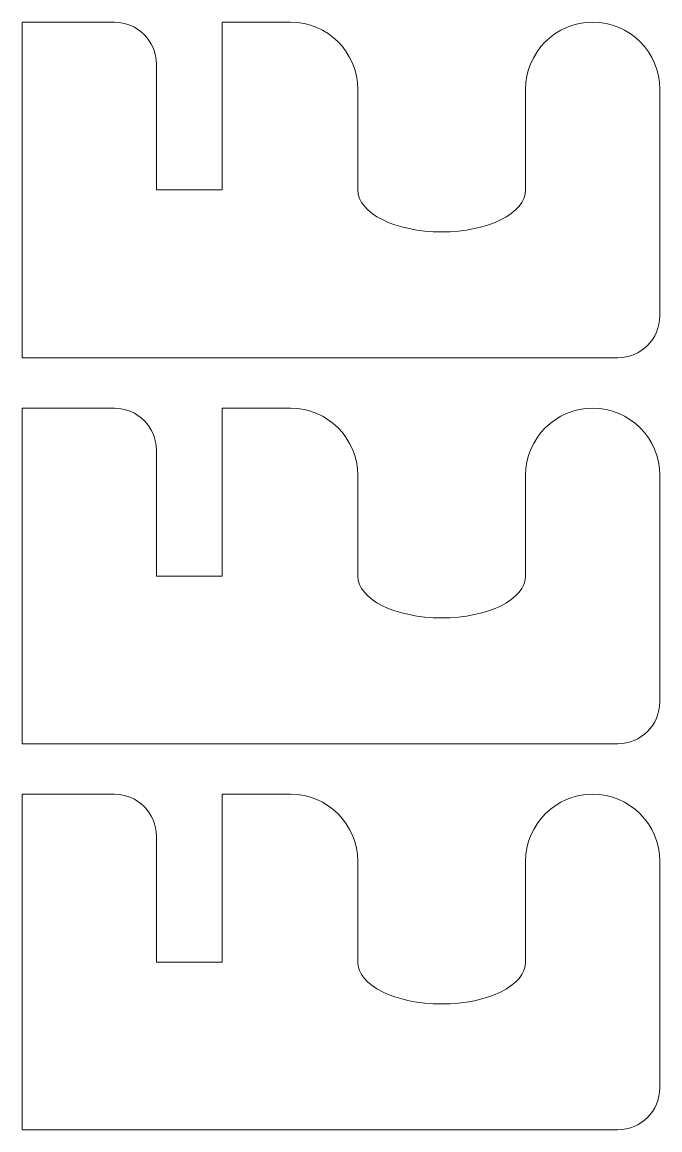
# Model space of a CAD drawing. Header units: centimetres. Extents: x -8.6 to 53, y -11.9 to 13.5.
# Drawn here: x 36.04 to 39.84, y -11.91 to -5.31 of the extents above; entities that cross this region are included whole.
import ezdxf

# ---------------------------------------------------------------- set-up
doc = ezdxf.new("R2010")
doc.units = ezdxf.units.CM
doc.header["$MEASUREMENT"] = 0
doc.layers.add('layer 2', color=7, linetype='Continuous')

msp = doc.modelspace()

# ---------------------------------------------------------------- linework, layer by layer
at = {"layer": 'layer 2', "color": 242, "lineweight": 9}
for points in [[(36.28539, -5.31327), (36.28539, -5.31327), (36.43539, -5.31327), (36.43539, -5.31327), (36.43539, -5.31327), (36.43539, -5.31327), (36.58539, -5.31327), (36.58539, -5.31327), (36.58539, -5.31327), (36.72309, -5.31327), (36.83539, -5.42558), (36.83539, -5.56327), (36.83539, -5.56327), (36.83539, -5.56327), (36.83539, -5.78262), (36.83539, -5.78262), (36.83539, -5.78262), (36.83539, -5.78262), (36.83539, -6.31327), (36.83539, -6.31327), (36.83539, -6.31327), (36.83539, -6.31327), (36.98539, -6.31327), (36.98539, -6.31327), (36.98539, -6.31327), (36.98539, -6.31327), (37.2267, -6.31327), (37.2267, -6.31327), (37.2267, -6.31327), (37.2267, -6.31327), (37.2267, -6.12857), (37.2267, -6.12857), (37.2267, -6.12857), (37.2267, -6.12857), (37.2267, -5.31327), (37.2267, -5.31327), (37.2267, -5.31327), (37.2267, -5.31327), (37.48539, -5.31327), (37.48539, -5.31327), (37.48539, -5.31327), (37.48539, -5.31327), (37.61801, -5.31327), (37.61801, -5.31327), (37.61801, -5.31327), (37.61801, -5.31327), (37.63539, -5.31327), (37.63539, -5.31327), (37.63539, -5.31327), (37.85539, -5.31327), (38.03539, -5.49327), (38.03539, -5.71327), (38.03539, -5.71327), (38.03539, -5.71327), (38.03539, -6.31327), (38.03539, -6.31327), (38.03539, -6.31327), (38.03539, -6.45134), (38.25925, -6.56327), (38.53539, -6.56327), (38.53539, -6.56327), (38.81153, -6.56327), (39.03539, -6.45134), (39.03539, -6.31327), (39.03539, -6.31327), (39.03539, -6.31327), (39.03539, -5.71326), (39.03539, -5.71326), (39.03539, -5.71326), (39.03539, -5.49326), (39.21537, -5.31327), (39.43537, -5.31327), (39.43537, -5.31327), (39.43537, -5.31327), (39.43541, -5.31327), (39.43541, -5.31327), (39.43541, -5.31327), (39.65541, -5.31327), (39.83539, -5.49326), (39.83539, -5.71326), (39.83539, -5.71326), (39.83539, -5.71326), (39.83539, -7.06327), (39.83539, -7.06327), (39.83539, -7.06327), (39.83539, -7.20097), (39.72309, -7.31327), (39.58539, -7.31327), (39.58539, -7.31327), (39.58539, -7.31327), (39.03539, -7.31327), (39.03539, -7.31327), (39.03539, -7.31327), (39.03539, -7.31327), (38.03539, -7.31327), (38.03539, -7.31327), (38.03539, -7.31327), (38.03539, -7.31327), (37.23539, -7.31327), (37.23539, -7.31327), (37.23539, -7.31327), (37.23539, -7.31327), (36.83539, -7.31327), (36.83539, -7.31327), (36.83539, -7.31327), (36.83539, -7.31327), (36.43539, -7.31327), (36.43539, -7.31327), (36.43539, -7.31327), (36.43539, -7.31327), (36.28539, -7.31327), (36.28539, -7.31327), (36.28539, -7.31327), (36.28539, -7.31327), (36.03539, -7.31327), (36.03539, -7.31327), (36.03539, -7.31327), (36.03539, -7.31327), (36.03539, -7.06327), (36.03539, -7.06327), (36.03539, -7.06327), (36.03539, -7.06327), (36.03539, -5.56327), (36.03539, -5.56327), (36.03539, -5.56327), (36.03539, -5.56327), (36.03539, -5.31327), (36.03539, -5.31327), (36.03539, -5.31327), (36.03539, -5.31327), (36.28539, -5.31327), (36.28539, -5.31327)], [(36.28539, -7.61327), (36.28539, -7.61327), (36.43539, -7.61327), (36.43539, -7.61327), (36.43539, -7.61327), (36.43539, -7.61327), (36.58539, -7.61327), (36.58539, -7.61327), (36.58539, -7.61327), (36.72309, -7.61327), (36.83539, -7.72558), (36.83539, -7.86327), (36.83539, -7.86327), (36.83539, -7.86327), (36.83539, -8.08262), (36.83539, -8.08262), (36.83539, -8.08262), (36.83539, -8.08262), (36.83539, -8.61327), (36.83539, -8.61327), (36.83539, -8.61327), (36.83539, -8.61327), (36.98539, -8.61327), (36.98539, -8.61327), (36.98539, -8.61327), (36.98539, -8.61327), (37.2267, -8.61327), (37.2267, -8.61327), (37.2267, -8.61327), (37.2267, -8.61327), (37.2267, -8.42857), (37.2267, -8.42857), (37.2267, -8.42857), (37.2267, -8.42857), (37.2267, -7.61327), (37.2267, -7.61327), (37.2267, -7.61327), (37.2267, -7.61327), (37.48539, -7.61327), (37.48539, -7.61327), (37.48539, -7.61327), (37.48539, -7.61327), (37.61801, -7.61327), (37.61801, -7.61327), (37.61801, -7.61327), (37.61801, -7.61327), (37.63539, -7.61327), (37.63539, -7.61327), (37.63539, -7.61327), (37.85539, -7.61327), (38.03539, -7.79327), (38.03539, -8.01327), (38.03539, -8.01327), (38.03539, -8.01327), (38.03539, -8.61327), (38.03539, -8.61327), (38.03539, -8.61327), (38.03539, -8.75134), (38.25925, -8.86327), (38.53539, -8.86327), (38.53539, -8.86327), (38.81153, -8.86327), (39.03539, -8.75134), (39.03539, -8.61327), (39.03539, -8.61327), (39.03539, -8.61327), (39.03539, -8.01326), (39.03539, -8.01326), (39.03539, -8.01326), (39.03539, -7.79326), (39.21537, -7.61327), (39.43537, -7.61327), (39.43537, -7.61327), (39.43537, -7.61327), (39.43541, -7.61327), (39.43541, -7.61327), (39.43541, -7.61327), (39.65541, -7.61327), (39.83539, -7.79326), (39.83539, -8.01326), (39.83539, -8.01326), (39.83539, -8.01326), (39.83539, -9.36327), (39.83539, -9.36327), (39.83539, -9.36327), (39.83539, -9.50097), (39.72309, -9.61327), (39.58539, -9.61327), (39.58539, -9.61327), (39.58539, -9.61327), (39.03539, -9.61327), (39.03539, -9.61327), (39.03539, -9.61327), (39.03539, -9.61327), (38.03539, -9.61327), (38.03539, -9.61327), (38.03539, -9.61327), (38.03539, -9.61327), (37.23539, -9.61327), (37.23539, -9.61327), (37.23539, -9.61327), (37.23539, -9.61327), (36.83539, -9.61327), (36.83539, -9.61327), (36.83539, -9.61327), (36.83539, -9.61327), (36.43539, -9.61327), (36.43539, -9.61327), (36.43539, -9.61327), (36.43539, -9.61327), (36.28539, -9.61327), (36.28539, -9.61327), (36.28539, -9.61327), (36.28539, -9.61327), (36.03539, -9.61327), (36.03539, -9.61327), (36.03539, -9.61327), (36.03539, -9.61327), (36.03539, -9.36327), (36.03539, -9.36327), (36.03539, -9.36327), (36.03539, -9.36327), (36.03539, -7.86327), (36.03539, -7.86327), (36.03539, -7.86327), (36.03539, -7.86327), (36.03539, -7.61327), (36.03539, -7.61327), (36.03539, -7.61327), (36.03539, -7.61327), (36.28539, -7.61327), (36.28539, -7.61327)], [(36.28539, -9.91327), (36.28539, -9.91327), (36.43539, -9.91327), (36.43539, -9.91327), (36.43539, -9.91327), (36.43539, -9.91327), (36.58539, -9.91327), (36.58539, -9.91327), (36.58539, -9.91327), (36.72309, -9.91327), (36.83539, -10.02558), (36.83539, -10.16327), (36.83539, -10.16327), (36.83539, -10.16327), (36.83539, -10.38262), (36.83539, -10.38262), (36.83539, -10.38262), (36.83539, -10.38262), (36.83539, -10.91327), (36.83539, -10.91327), (36.83539, -10.91327), (36.83539, -10.91327), (36.98539, -10.91327), (36.98539, -10.91327), (36.98539, -10.91327), (36.98539, -10.91327), (37.2267, -10.91327), (37.2267, -10.91327), (37.2267, -10.91327), (37.2267, -10.91327), (37.2267, -10.72857), (37.2267, -10.72857), (37.2267, -10.72857), (37.2267, -10.72857), (37.2267, -9.91327), (37.2267, -9.91327), (37.2267, -9.91327), (37.2267, -9.91327), (37.48539, -9.91327), (37.48539, -9.91327), (37.48539, -9.91327), (37.48539, -9.91327), (37.61801, -9.91327), (37.61801, -9.91327), (37.61801, -9.91327), (37.61801, -9.91327), (37.63539, -9.91327), (37.63539, -9.91327), (37.63539, -9.91327), (37.85539, -9.91327), (38.03539, -10.09327), (38.03539, -10.31327), (38.03539, -10.31327), (38.03539, -10.31327), (38.03539, -10.91327), (38.03539, -10.91327), (38.03539, -10.91327), (38.03539, -11.05134), (38.25925, -11.16327), (38.53539, -11.16327), (38.53539, -11.16327), (38.81153, -11.16327), (39.03539, -11.05134), (39.03539, -10.91327), (39.03539, -10.91327), (39.03539, -10.91327), (39.03539, -10.31326), (39.03539, -10.31326), (39.03539, -10.31326), (39.03539, -10.09326), (39.21537, -9.91327), (39.43537, -9.91327), (39.43537, -9.91327), (39.43537, -9.91327), (39.43541, -9.91327), (39.43541, -9.91327), (39.43541, -9.91327), (39.65541, -9.91327), (39.83539, -10.09326), (39.83539, -10.31326), (39.83539, -10.31326), (39.83539, -10.31326), (39.83539, -11.66327), (39.83539, -11.66327), (39.83539, -11.66327), (39.83539, -11.80097), (39.72309, -11.91327), (39.58539, -11.91327), (39.58539, -11.91327), (39.58539, -11.91327), (39.03539, -11.91327), (39.03539, -11.91327), (39.03539, -11.91327), (39.03539, -11.91327), (38.03539, -11.91327), (38.03539, -11.91327), (38.03539, -11.91327), (38.03539, -11.91327), (37.23539, -11.91327), (37.23539, -11.91327), (37.23539, -11.91327), (37.23539, -11.91327), (36.83539, -11.91327), (36.83539, -11.91327), (36.83539, -11.91327), (36.83539, -11.91327), (36.43539, -11.91327), (36.43539, -11.91327), (36.43539, -11.91327), (36.43539, -11.91327), (36.28539, -11.91327), (36.28539, -11.91327), (36.28539, -11.91327), (36.28539, -11.91327), (36.03539, -11.91327), (36.03539, -11.91327), (36.03539, -11.91327), (36.03539, -11.91327), (36.03539, -11.66327), (36.03539, -11.66327), (36.03539, -11.66327), (36.03539, -11.66327), (36.03539, -10.16327), (36.03539, -10.16327), (36.03539, -10.16327), (36.03539, -10.16327), (36.03539, -9.91327), (36.03539, -9.91327), (36.03539, -9.91327), (36.03539, -9.91327), (36.28539, -9.91327), (36.28539, -9.91327)]]:
    msp.add_open_spline(points, degree=3, knots=[0, 0, 0, 0, 0.0294118, 0.0294118, 0.0294118, 0.0294118, 0.0588235, 0.0588235, 0.0588235, 0.0588235, 0.0882353, 0.0882353, 0.0882353, 0.0882353, 0.1176471, 0.1176471, 0.1176471, 0.1176471, 0.1470588, 0.1470588, 0.1470588, 0.1470588, 0.1764706, 0.1764706, 0.1764706, 0.1764706, 0.2058824, 0.2058824, 0.2058824, 0.2058824, 0.2352941, 0.2352941, 0.2352941, 0.2352941, 0.2647059, 0.2647059, 0.2647059, 0.2647059, 0.2941176, 0.2941176, 0.2941176, 0.2941176, 0.3235294, 0.3235294, 0.3235294, 0.3235294, 0.3529412, 0.3529412, 0.3529412, 0.3529412, 0.3823529, 0.3823529, 0.3823529, 0.3823529, 0.4117647, 0.4117647, 0.4117647, 0.4117647, 0.4411765, 0.4411765, 0.4411765, 0.4411765, 0.4705882, 0.4705882, 0.4705882, 0.4705882, 0.5, 0.5, 0.5, 0.5, 0.5294118, 0.5294118, 0.5294118, 0.5294118, 0.5588235, 0.5588235, 0.5588235, 0.5588235, 0.5882353, 0.5882353, 0.5882353, 0.5882353, 0.6176471, 0.6176471, 0.6176471, 0.6176471, 0.6470588, 0.6470588, 0.6470588, 0.6470588, 0.6764706, 0.6764706, 0.6764706, 0.6764706, 0.7058824, 0.7058824, 0.7058824, 0.7058824, 0.7352941, 0.7352941, 0.7352941, 0.7352941, 0.7647059, 0.7647059, 0.7647059, 0.7647059, 0.7941176, 0.7941176, 0.7941176, 0.7941176, 0.8235294, 0.8235294, 0.8235294, 0.8235294, 0.8529412, 0.8529412, 0.8529412, 0.8529412, 0.8823529, 0.8823529, 0.8823529, 0.8823529, 0.9117647, 0.9117647, 0.9117647, 0.9117647, 0.9411765, 0.9411765, 0.9411765, 0.9411765, 1, 1, 1, 1], dxfattribs=at)

doc.saveas('drawing.dxf')
